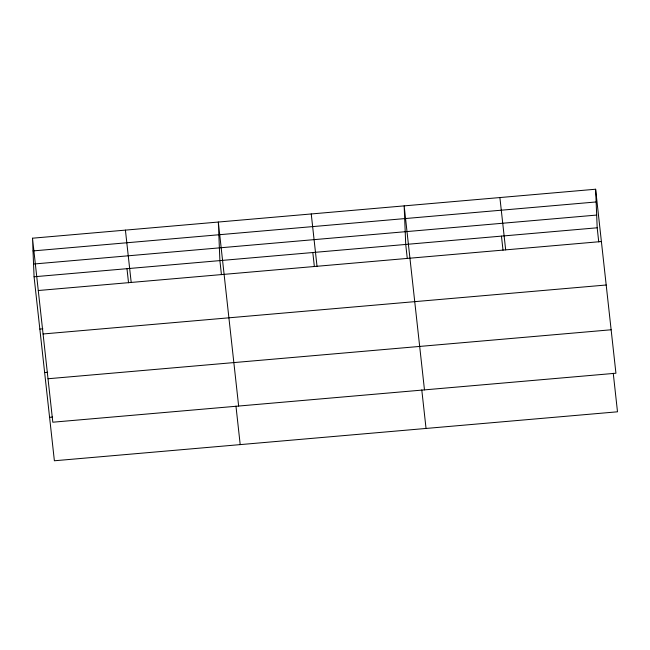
<?xml version="1.0" encoding="UTF-8"?>
<svg xmlns="http://www.w3.org/2000/svg" width="650" height="650" viewBox="0 0 650 650"><rect width="100%" height="100%" fill="white"/><g stroke="black" fill="none" stroke-linecap="round" stroke-linejoin="round"><path stroke-width="0.97" d="M32.5 238.201L595.619 189.231L615.932 373.23L52.812 422.207L32.5 238.201L34.068 276.77L54.381 460.769L617.5 411.799L613.251 373.279M33.02 250.924L596.139 201.955M33.548 264.038L596.668 215.069M34.068 276.77L597.188 227.793L595.619 189.231M38.277 290.517L601.396 241.54M39.837 329.079L42.867 328.819M43.071 333.978L606.19 285.001M44.639 372.539L47.669 372.279M48.019 378.747L611.138 329.777M49.579 417.316L52.609 417.048M597.188 227.793L598.739 241.881M499.891 197.551L505.668 249.868M501.459 236.121L503.011 250.201M424.474 389.886L404.162 205.879L405.722 244.441L407.282 258.529M421.785 389.927L426.043 428.448M311.244 213.956L317.021 266.273M312.812 252.525L314.364 266.606M238.648 406.047L218.327 222.04L219.895 260.601L221.447 274.69M235.958 406.096L240.207 444.608M125.418 230.124L131.194 282.433M126.978 268.686L128.537 282.774"/></g></svg>
